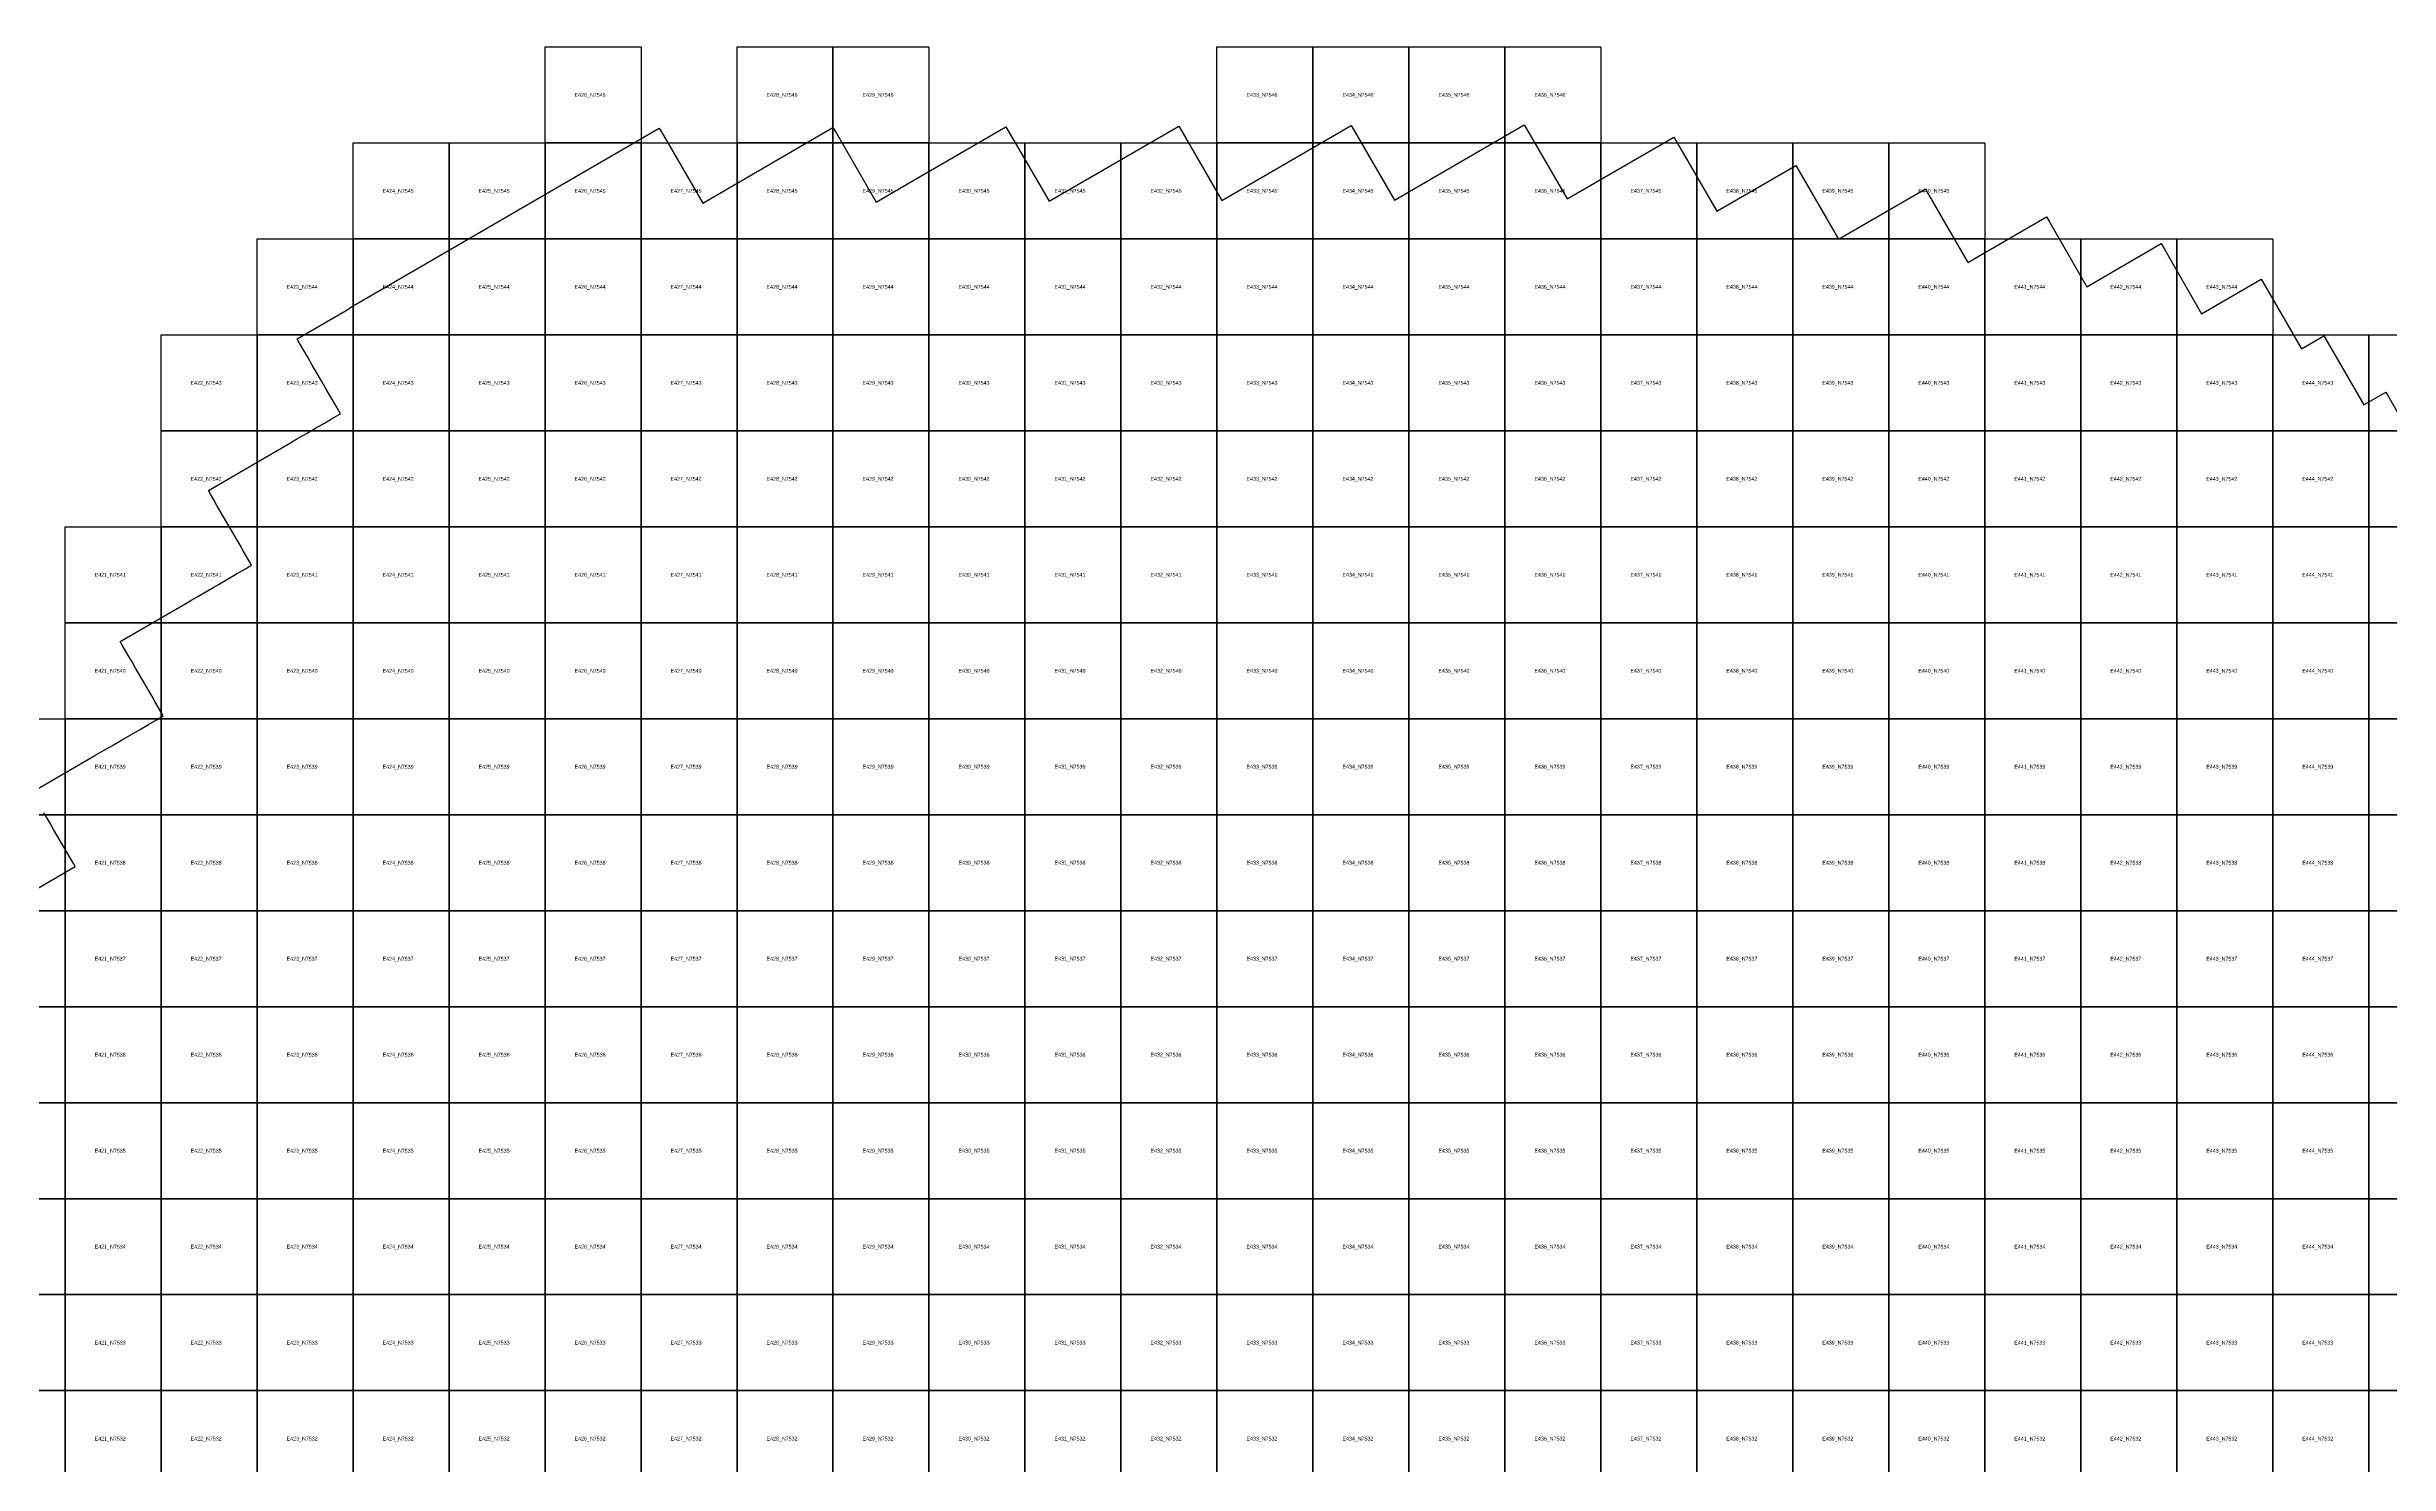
# Model space of a CAD drawing. Extents: x 325010 to 598009, y 7224244 to 7547000.
# Drawn here: x 420809 to 445213, y 7532234 to 7547000 of the extents above; entities that cross this region are included whole.
import ezdxf

# ---------------------------------------------------------------- set-up
doc = ezdxf.new("R2010")
doc.units = 0
doc.layers.add('Limpopo_1', color=7, linetype='Continuous')
doc.layers.add('R', color=7, linetype='Continuous')

msp = doc.modelspace()

# ---------------------------------------------------------------- linework, layer by layer
at = {"layer": 'Limpopo_1'}
for points in [[(426000, 7546000), (426000, 7547000), (427000, 7547000), (427000, 7546000)], [(428000, 7546000), (428000, 7547000), (429000, 7547000), (429000, 7546000)], [(429000, 7546000), (429000, 7547000), (430000, 7547000), (430000, 7546000)], [(433000, 7546000), (433000, 7547000), (434000, 7547000), (434000, 7546000)], [(434000, 7546000), (434000, 7547000), (435000, 7547000), (435000, 7546000)], [(435000, 7546000), (435000, 7547000), (436000, 7547000), (436000, 7546000)], [(436000, 7546000), (436000, 7547000), (437000, 7547000), (437000, 7546000)], [(424000, 7545000), (424000, 7546000), (425000, 7546000), (425000, 7545000)], [(425000, 7545000), (425000, 7546000), (426000, 7546000), (426000, 7545000)], [(426000, 7545000), (426000, 7546000), (427000, 7546000), (427000, 7545000)], [(427000, 7545000), (427000, 7546000), (428000, 7546000), (428000, 7545000)], [(428000, 7545000), (428000, 7546000), (429000, 7546000), (429000, 7545000)], [(429000, 7545000), (429000, 7546000), (430000, 7546000), (430000, 7545000)], [(430000, 7545000), (430000, 7546000), (431000, 7546000), (431000, 7545000)], [(431000, 7545000), (431000, 7546000), (432000, 7546000), (432000, 7545000)], [(432000, 7545000), (432000, 7546000), (433000, 7546000), (433000, 7545000)], [(433000, 7545000), (433000, 7546000), (434000, 7546000), (434000, 7545000)], [(434000, 7545000), (434000, 7546000), (435000, 7546000), (435000, 7545000)], [(435000, 7545000), (435000, 7546000), (436000, 7546000), (436000, 7545000)], [(436000, 7545000), (436000, 7546000), (437000, 7546000), (437000, 7545000)], [(437000, 7545000), (437000, 7546000), (438000, 7546000), (438000, 7545000)], [(438000, 7545000), (438000, 7546000), (439000, 7546000), (439000, 7545000)], [(439000, 7545000), (439000, 7546000), (440000, 7546000), (440000, 7545000)], [(440000, 7545000), (440000, 7546000), (441000, 7546000), (441000, 7545000)], [(423000, 7544000), (423000, 7545000), (424000, 7545000), (424000, 7544000)], [(424000, 7544000), (424000, 7545000), (425000, 7545000), (425000, 7544000)], [(425000, 7544000), (425000, 7545000), (426000, 7545000), (426000, 7544000)], [(426000, 7544000), (426000, 7545000), (427000, 7545000), (427000, 7544000)], [(427000, 7544000), (427000, 7545000), (428000, 7545000), (428000, 7544000)], [(428000, 7544000), (428000, 7545000), (429000, 7545000), (429000, 7544000)], [(429000, 7544000), (429000, 7545000), (430000, 7545000), (430000, 7544000)], [(430000, 7544000), (430000, 7545000), (431000, 7545000), (431000, 7544000)], [(431000, 7544000), (431000, 7545000), (432000, 7545000), (432000, 7544000)], [(432000, 7544000), (432000, 7545000), (433000, 7545000), (433000, 7544000)], [(433000, 7544000), (433000, 7545000), (434000, 7545000), (434000, 7544000)], [(434000, 7544000), (434000, 7545000), (435000, 7545000), (435000, 7544000)], [(435000, 7544000), (435000, 7545000), (436000, 7545000), (436000, 7544000)], [(436000, 7544000), (436000, 7545000), (437000, 7545000), (437000, 7544000)], [(437000, 7544000), (437000, 7545000), (438000, 7545000), (438000, 7544000)], [(438000, 7544000), (438000, 7545000), (439000, 7545000), (439000, 7544000)], [(439000, 7544000), (439000, 7545000), (440000, 7545000), (440000, 7544000)], [(440000, 7544000), (440000, 7545000), (441000, 7545000), (441000, 7544000)], [(441000, 7544000), (441000, 7545000), (442000, 7545000), (442000, 7544000)], [(442000, 7544000), (442000, 7545000), (443000, 7545000), (443000, 7544000)], [(443000, 7544000), (443000, 7545000), (444000, 7545000), (444000, 7544000)], [(422000, 7543000), (422000, 7544000), (423000, 7544000), (423000, 7543000)], [(423000, 7543000), (423000, 7544000), (424000, 7544000), (424000, 7543000)], [(424000, 7543000), (424000, 7544000), (425000, 7544000), (425000, 7543000)], [(425000, 7543000), (425000, 7544000), (426000, 7544000), (426000, 7543000)], [(426000, 7543000), (426000, 7544000), (427000, 7544000), (427000, 7543000)], [(427000, 7543000), (427000, 7544000), (428000, 7544000), (428000, 7543000)], [(428000, 7543000), (428000, 7544000), (429000, 7544000), (429000, 7543000)], [(429000, 7543000), (429000, 7544000), (430000, 7544000), (430000, 7543000)], [(430000, 7543000), (430000, 7544000), (431000, 7544000), (431000, 7543000)], [(431000, 7543000), (431000, 7544000), (432000, 7544000), (432000, 7543000)], [(432000, 7543000), (432000, 7544000), (433000, 7544000), (433000, 7543000)], [(433000, 7543000), (433000, 7544000), (434000, 7544000), (434000, 7543000)], [(434000, 7543000), (434000, 7544000), (435000, 7544000), (435000, 7543000)], [(435000, 7543000), (435000, 7544000), (436000, 7544000), (436000, 7543000)], [(436000, 7543000), (436000, 7544000), (437000, 7544000), (437000, 7543000)], [(437000, 7543000), (437000, 7544000), (438000, 7544000), (438000, 7543000)], [(438000, 7543000), (438000, 7544000), (439000, 7544000), (439000, 7543000)], [(439000, 7543000), (439000, 7544000), (440000, 7544000), (440000, 7543000)], [(440000, 7543000), (440000, 7544000), (441000, 7544000), (441000, 7543000)], [(441000, 7543000), (441000, 7544000), (442000, 7544000), (442000, 7543000)], [(442000, 7543000), (442000, 7544000), (443000, 7544000), (443000, 7543000)], [(443000, 7543000), (443000, 7544000), (444000, 7544000), (444000, 7543000)], [(444000, 7543000), (444000, 7544000), (445000, 7544000), (445000, 7543000)], [(445000, 7543000), (445000, 7544000), (446000, 7544000), (446000, 7543000)], [(422000, 7542000), (422000, 7543000), (423000, 7543000), (423000, 7542000)], [(423000, 7542000), (423000, 7543000), (424000, 7543000), (424000, 7542000)], [(424000, 7542000), (424000, 7543000), (425000, 7543000), (425000, 7542000)], [(425000, 7542000), (425000, 7543000), (426000, 7543000), (426000, 7542000)], [(426000, 7542000), (426000, 7543000), (427000, 7543000), (427000, 7542000)], [(427000, 7542000), (427000, 7543000), (428000, 7543000), (428000, 7542000)], [(428000, 7542000), (428000, 7543000), (429000, 7543000), (429000, 7542000)], [(429000, 7542000), (429000, 7543000), (430000, 7543000), (430000, 7542000)], [(430000, 7542000), (430000, 7543000), (431000, 7543000), (431000, 7542000)], [(431000, 7542000), (431000, 7543000), (432000, 7543000), (432000, 7542000)], [(432000, 7542000), (432000, 7543000), (433000, 7543000), (433000, 7542000)], [(433000, 7542000), (433000, 7543000), (434000, 7543000), (434000, 7542000)], [(434000, 7542000), (434000, 7543000), (435000, 7543000), (435000, 7542000)], [(435000, 7542000), (435000, 7543000), (436000, 7543000), (436000, 7542000)], [(436000, 7542000), (436000, 7543000), (437000, 7543000), (437000, 7542000)], [(437000, 7542000), (437000, 7543000), (438000, 7543000), (438000, 7542000)], [(438000, 7542000), (438000, 7543000), (439000, 7543000), (439000, 7542000)], [(439000, 7542000), (439000, 7543000), (440000, 7543000), (440000, 7542000)], [(440000, 7542000), (440000, 7543000), (441000, 7543000), (441000, 7542000)], [(441000, 7542000), (441000, 7543000), (442000, 7543000), (442000, 7542000)], [(442000, 7542000), (442000, 7543000), (443000, 7543000), (443000, 7542000)], [(443000, 7542000), (443000, 7543000), (444000, 7543000), (444000, 7542000)], [(444000, 7542000), (444000, 7543000), (445000, 7543000), (445000, 7542000)], [(445000, 7542000), (445000, 7543000), (446000, 7543000), (446000, 7542000)], [(421000, 7541000), (421000, 7542000), (422000, 7542000), (422000, 7541000)], [(422000, 7541000), (422000, 7542000), (423000, 7542000), (423000, 7541000)], [(423000, 7541000), (423000, 7542000), (424000, 7542000), (424000, 7541000)], [(424000, 7541000), (424000, 7542000), (425000, 7542000), (425000, 7541000)], [(425000, 7541000), (425000, 7542000), (426000, 7542000), (426000, 7541000)], [(426000, 7541000), (426000, 7542000), (427000, 7542000), (427000, 7541000)], [(427000, 7541000), (427000, 7542000), (428000, 7542000), (428000, 7541000)], [(428000, 7541000), (428000, 7542000), (429000, 7542000), (429000, 7541000)], [(429000, 7541000), (429000, 7542000), (430000, 7542000), (430000, 7541000)], [(430000, 7541000), (430000, 7542000), (431000, 7542000), (431000, 7541000)], [(431000, 7541000), (431000, 7542000), (432000, 7542000), (432000, 7541000)], [(432000, 7541000), (432000, 7542000), (433000, 7542000), (433000, 7541000)], [(433000, 7541000), (433000, 7542000), (434000, 7542000), (434000, 7541000)], [(434000, 7541000), (434000, 7542000), (435000, 7542000), (435000, 7541000)], [(435000, 7541000), (435000, 7542000), (436000, 7542000), (436000, 7541000)], [(436000, 7541000), (436000, 7542000), (437000, 7542000), (437000, 7541000)], [(437000, 7541000), (437000, 7542000), (438000, 7542000), (438000, 7541000)], [(438000, 7541000), (438000, 7542000), (439000, 7542000), (439000, 7541000)], [(439000, 7541000), (439000, 7542000), (440000, 7542000), (440000, 7541000)], [(440000, 7541000), (440000, 7542000), (441000, 7542000), (441000, 7541000)], [(441000, 7541000), (441000, 7542000), (442000, 7542000), (442000, 7541000)], [(442000, 7541000), (442000, 7542000), (443000, 7542000), (443000, 7541000)], [(443000, 7541000), (443000, 7542000), (444000, 7542000), (444000, 7541000)], [(444000, 7541000), (444000, 7542000), (445000, 7542000), (445000, 7541000)], [(445000, 7541000), (445000, 7542000), (446000, 7542000), (446000, 7541000)], [(421000, 7540000), (421000, 7541000), (422000, 7541000), (422000, 7540000)], [(422000, 7540000), (422000, 7541000), (423000, 7541000), (423000, 7540000)], [(423000, 7540000), (423000, 7541000), (424000, 7541000), (424000, 7540000)], [(424000, 7540000), (424000, 7541000), (425000, 7541000), (425000, 7540000)], [(425000, 7540000), (425000, 7541000), (426000, 7541000), (426000, 7540000)], [(426000, 7540000), (426000, 7541000), (427000, 7541000), (427000, 7540000)], [(427000, 7540000), (427000, 7541000), (428000, 7541000), (428000, 7540000)], [(428000, 7540000), (428000, 7541000), (429000, 7541000), (429000, 7540000)], [(429000, 7540000), (429000, 7541000), (430000, 7541000), (430000, 7540000)], [(430000, 7540000), (430000, 7541000), (431000, 7541000), (431000, 7540000)], [(431000, 7540000), (431000, 7541000), (432000, 7541000), (432000, 7540000)], [(432000, 7540000), (432000, 7541000), (433000, 7541000), (433000, 7540000)], [(433000, 7540000), (433000, 7541000), (434000, 7541000), (434000, 7540000)], [(434000, 7540000), (434000, 7541000), (435000, 7541000), (435000, 7540000)], [(435000, 7540000), (435000, 7541000), (436000, 7541000), (436000, 7540000)], [(436000, 7540000), (436000, 7541000), (437000, 7541000), (437000, 7540000)], [(437000, 7540000), (437000, 7541000), (438000, 7541000), (438000, 7540000)], [(438000, 7540000), (438000, 7541000), (439000, 7541000), (439000, 7540000)], [(439000, 7540000), (439000, 7541000), (440000, 7541000), (440000, 7540000)], [(440000, 7540000), (440000, 7541000), (441000, 7541000), (441000, 7540000)], [(441000, 7540000), (441000, 7541000), (442000, 7541000), (442000, 7540000)], [(442000, 7540000), (442000, 7541000), (443000, 7541000), (443000, 7540000)], [(443000, 7540000), (443000, 7541000), (444000, 7541000), (444000, 7540000)], [(444000, 7540000), (444000, 7541000), (445000, 7541000), (445000, 7540000)], [(445000, 7540000), (445000, 7541000), (446000, 7541000), (446000, 7540000)], [(420000, 7539000), (420000, 7540000), (421000, 7540000), (421000, 7539000)], [(421000, 7539000), (421000, 7540000), (422000, 7540000), (422000, 7539000)], [(422000, 7539000), (422000, 7540000), (423000, 7540000), (423000, 7539000)], [(423000, 7539000), (423000, 7540000), (424000, 7540000), (424000, 7539000)], [(424000, 7539000), (424000, 7540000), (425000, 7540000), (425000, 7539000)], [(425000, 7539000), (425000, 7540000), (426000, 7540000), (426000, 7539000)], [(426000, 7539000), (426000, 7540000), (427000, 7540000), (427000, 7539000)], [(427000, 7539000), (427000, 7540000), (428000, 7540000), (428000, 7539000)], [(428000, 7539000), (428000, 7540000), (429000, 7540000), (429000, 7539000)], [(429000, 7539000), (429000, 7540000), (430000, 7540000), (430000, 7539000)], [(430000, 7539000), (430000, 7540000), (431000, 7540000), (431000, 7539000)], [(431000, 7539000), (431000, 7540000), (432000, 7540000), (432000, 7539000)], [(432000, 7539000), (432000, 7540000), (433000, 7540000), (433000, 7539000)], [(433000, 7539000), (433000, 7540000), (434000, 7540000), (434000, 7539000)], [(434000, 7539000), (434000, 7540000), (435000, 7540000), (435000, 7539000)], [(435000, 7539000), (435000, 7540000), (436000, 7540000), (436000, 7539000)], [(436000, 7539000), (436000, 7540000), (437000, 7540000), (437000, 7539000)], [(437000, 7539000), (437000, 7540000), (438000, 7540000), (438000, 7539000)], [(438000, 7539000), (438000, 7540000), (439000, 7540000), (439000, 7539000)], [(439000, 7539000), (439000, 7540000), (440000, 7540000), (440000, 7539000)], [(440000, 7539000), (440000, 7540000), (441000, 7540000), (441000, 7539000)], [(441000, 7539000), (441000, 7540000), (442000, 7540000), (442000, 7539000)], [(442000, 7539000), (442000, 7540000), (443000, 7540000), (443000, 7539000)], [(443000, 7539000), (443000, 7540000), (444000, 7540000), (444000, 7539000)], [(444000, 7539000), (444000, 7540000), (445000, 7540000), (445000, 7539000)], [(445000, 7539000), (445000, 7540000), (446000, 7540000), (446000, 7539000)], [(420000, 7538000), (420000, 7539000), (421000, 7539000), (421000, 7538000)], [(421000, 7538000), (421000, 7539000), (422000, 7539000), (422000, 7538000)], [(422000, 7538000), (422000, 7539000), (423000, 7539000), (423000, 7538000)], [(423000, 7538000), (423000, 7539000), (424000, 7539000), (424000, 7538000)], [(424000, 7538000), (424000, 7539000), (425000, 7539000), (425000, 7538000)], [(425000, 7538000), (425000, 7539000), (426000, 7539000), (426000, 7538000)], [(426000, 7538000), (426000, 7539000), (427000, 7539000), (427000, 7538000)], [(427000, 7538000), (427000, 7539000), (428000, 7539000), (428000, 7538000)], [(428000, 7538000), (428000, 7539000), (429000, 7539000), (429000, 7538000)], [(429000, 7538000), (429000, 7539000), (430000, 7539000), (430000, 7538000)], [(430000, 7538000), (430000, 7539000), (431000, 7539000), (431000, 7538000)], [(431000, 7538000), (431000, 7539000), (432000, 7539000), (432000, 7538000)], [(432000, 7538000), (432000, 7539000), (433000, 7539000), (433000, 7538000)], [(433000, 7538000), (433000, 7539000), (434000, 7539000), (434000, 7538000)], [(434000, 7538000), (434000, 7539000), (435000, 7539000), (435000, 7538000)], [(435000, 7538000), (435000, 7539000), (436000, 7539000), (436000, 7538000)], [(436000, 7538000), (436000, 7539000), (437000, 7539000), (437000, 7538000)], [(437000, 7538000), (437000, 7539000), (438000, 7539000), (438000, 7538000)], [(438000, 7538000), (438000, 7539000), (439000, 7539000), (439000, 7538000)], [(439000, 7538000), (439000, 7539000), (440000, 7539000), (440000, 7538000)], [(440000, 7538000), (440000, 7539000), (441000, 7539000), (441000, 7538000)], [(441000, 7538000), (441000, 7539000), (442000, 7539000), (442000, 7538000)], [(442000, 7538000), (442000, 7539000), (443000, 7539000), (443000, 7538000)], [(443000, 7538000), (443000, 7539000), (444000, 7539000), (444000, 7538000)], [(444000, 7538000), (444000, 7539000), (445000, 7539000), (445000, 7538000)], [(445000, 7538000), (445000, 7539000), (446000, 7539000), (446000, 7538000)], [(420000, 7537000), (420000, 7538000), (421000, 7538000), (421000, 7537000)], [(421000, 7537000), (421000, 7538000), (422000, 7538000), (422000, 7537000)], [(422000, 7537000), (422000, 7538000), (423000, 7538000), (423000, 7537000)], [(423000, 7537000), (423000, 7538000), (424000, 7538000), (424000, 7537000)], [(424000, 7537000), (424000, 7538000), (425000, 7538000), (425000, 7537000)], [(425000, 7537000), (425000, 7538000), (426000, 7538000), (426000, 7537000)], [(426000, 7537000), (426000, 7538000), (427000, 7538000), (427000, 7537000)], [(427000, 7537000), (427000, 7538000), (428000, 7538000), (428000, 7537000)], [(428000, 7537000), (428000, 7538000), (429000, 7538000), (429000, 7537000)], [(429000, 7537000), (429000, 7538000), (430000, 7538000), (430000, 7537000)], [(430000, 7537000), (430000, 7538000), (431000, 7538000), (431000, 7537000)], [(431000, 7537000), (431000, 7538000), (432000, 7538000), (432000, 7537000)], [(432000, 7537000), (432000, 7538000), (433000, 7538000), (433000, 7537000)], [(433000, 7537000), (433000, 7538000), (434000, 7538000), (434000, 7537000)], [(434000, 7537000), (434000, 7538000), (435000, 7538000), (435000, 7537000)], [(435000, 7537000), (435000, 7538000), (436000, 7538000), (436000, 7537000)], [(436000, 7537000), (436000, 7538000), (437000, 7538000), (437000, 7537000)], [(437000, 7537000), (437000, 7538000), (438000, 7538000), (438000, 7537000)], [(438000, 7537000), (438000, 7538000), (439000, 7538000), (439000, 7537000)], [(439000, 7537000), (439000, 7538000), (440000, 7538000), (440000, 7537000)], [(440000, 7537000), (440000, 7538000), (441000, 7538000), (441000, 7537000)], [(441000, 7537000), (441000, 7538000), (442000, 7538000), (442000, 7537000)], [(442000, 7537000), (442000, 7538000), (443000, 7538000), (443000, 7537000)], [(443000, 7537000), (443000, 7538000), (444000, 7538000), (444000, 7537000)], [(444000, 7537000), (444000, 7538000), (445000, 7538000), (445000, 7537000)], [(445000, 7537000), (445000, 7538000), (446000, 7538000), (446000, 7537000)], [(420000, 7536000), (420000, 7537000), (421000, 7537000), (421000, 7536000)], [(421000, 7536000), (421000, 7537000), (422000, 7537000), (422000, 7536000)], [(422000, 7536000), (422000, 7537000), (423000, 7537000), (423000, 7536000)], [(423000, 7536000), (423000, 7537000), (424000, 7537000), (424000, 7536000)], [(424000, 7536000), (424000, 7537000), (425000, 7537000), (425000, 7536000)], [(425000, 7536000), (425000, 7537000), (426000, 7537000), (426000, 7536000)], [(426000, 7536000), (426000, 7537000), (427000, 7537000), (427000, 7536000)], [(427000, 7536000), (427000, 7537000), (428000, 7537000), (428000, 7536000)], [(428000, 7536000), (428000, 7537000), (429000, 7537000), (429000, 7536000)], [(429000, 7536000), (429000, 7537000), (430000, 7537000), (430000, 7536000)], [(430000, 7536000), (430000, 7537000), (431000, 7537000), (431000, 7536000)], [(431000, 7536000), (431000, 7537000), (432000, 7537000), (432000, 7536000)], [(432000, 7536000), (432000, 7537000), (433000, 7537000), (433000, 7536000)], [(433000, 7536000), (433000, 7537000), (434000, 7537000), (434000, 7536000)], [(434000, 7536000), (434000, 7537000), (435000, 7537000), (435000, 7536000)], [(435000, 7536000), (435000, 7537000), (436000, 7537000), (436000, 7536000)], [(436000, 7536000), (436000, 7537000), (437000, 7537000), (437000, 7536000)], [(437000, 7536000), (437000, 7537000), (438000, 7537000), (438000, 7536000)], [(438000, 7536000), (438000, 7537000), (439000, 7537000), (439000, 7536000)], [(439000, 7536000), (439000, 7537000), (440000, 7537000), (440000, 7536000)], [(440000, 7536000), (440000, 7537000), (441000, 7537000), (441000, 7536000)], [(441000, 7536000), (441000, 7537000), (442000, 7537000), (442000, 7536000)], [(442000, 7536000), (442000, 7537000), (443000, 7537000), (443000, 7536000)], [(443000, 7536000), (443000, 7537000), (444000, 7537000), (444000, 7536000)], [(444000, 7536000), (444000, 7537000), (445000, 7537000), (445000, 7536000)], [(445000, 7536000), (445000, 7537000), (446000, 7537000), (446000, 7536000)], [(420000, 7535000), (420000, 7536000), (421000, 7536000), (421000, 7535000)], [(421000, 7535000), (421000, 7536000), (422000, 7536000), (422000, 7535000)], [(422000, 7535000), (422000, 7536000), (423000, 7536000), (423000, 7535000)], [(423000, 7535000), (423000, 7536000), (424000, 7536000), (424000, 7535000)], [(424000, 7535000), (424000, 7536000), (425000, 7536000), (425000, 7535000)], [(425000, 7535000), (425000, 7536000), (426000, 7536000), (426000, 7535000)], [(426000, 7535000), (426000, 7536000), (427000, 7536000), (427000, 7535000)], [(427000, 7535000), (427000, 7536000), (428000, 7536000), (428000, 7535000)], [(428000, 7535000), (428000, 7536000), (429000, 7536000), (429000, 7535000)], [(429000, 7535000), (429000, 7536000), (430000, 7536000), (430000, 7535000)], [(430000, 7535000), (430000, 7536000), (431000, 7536000), (431000, 7535000)], [(431000, 7535000), (431000, 7536000), (432000, 7536000), (432000, 7535000)], [(432000, 7535000), (432000, 7536000), (433000, 7536000), (433000, 7535000)], [(433000, 7535000), (433000, 7536000), (434000, 7536000), (434000, 7535000)], [(434000, 7535000), (434000, 7536000), (435000, 7536000), (435000, 7535000)], [(435000, 7535000), (435000, 7536000), (436000, 7536000), (436000, 7535000)], [(436000, 7535000), (436000, 7536000), (437000, 7536000), (437000, 7535000)], [(437000, 7535000), (437000, 7536000), (438000, 7536000), (438000, 7535000)], [(438000, 7535000), (438000, 7536000), (439000, 7536000), (439000, 7535000)], [(439000, 7535000), (439000, 7536000), (440000, 7536000), (440000, 7535000)], [(440000, 7535000), (440000, 7536000), (441000, 7536000), (441000, 7535000)], [(441000, 7535000), (441000, 7536000), (442000, 7536000), (442000, 7535000)], [(442000, 7535000), (442000, 7536000), (443000, 7536000), (443000, 7535000)], [(443000, 7535000), (443000, 7536000), (444000, 7536000), (444000, 7535000)], [(444000, 7535000), (444000, 7536000), (445000, 7536000), (445000, 7535000)], [(445000, 7535000), (445000, 7536000), (446000, 7536000), (446000, 7535000)], [(420000, 7534000), (420000, 7535000), (421000, 7535000), (421000, 7534000)], [(421000, 7534000), (421000, 7535000), (422000, 7535000), (422000, 7534000)], [(422000, 7534000), (422000, 7535000), (423000, 7535000), (423000, 7534000)], [(423000, 7534000), (423000, 7535000), (424000, 7535000), (424000, 7534000)], [(424000, 7534000), (424000, 7535000), (425000, 7535000), (425000, 7534000)], [(425000, 7534000), (425000, 7535000), (426000, 7535000), (426000, 7534000)], [(426000, 7534000), (426000, 7535000), (427000, 7535000), (427000, 7534000)], [(427000, 7534000), (427000, 7535000), (428000, 7535000), (428000, 7534000)], [(428000, 7534000), (428000, 7535000), (429000, 7535000), (429000, 7534000)], [(429000, 7534000), (429000, 7535000), (430000, 7535000), (430000, 7534000)], [(430000, 7534000), (430000, 7535000), (431000, 7535000), (431000, 7534000)], [(431000, 7534000), (431000, 7535000), (432000, 7535000), (432000, 7534000)], [(432000, 7534000), (432000, 7535000), (433000, 7535000), (433000, 7534000)], [(433000, 7534000), (433000, 7535000), (434000, 7535000), (434000, 7534000)], [(434000, 7534000), (434000, 7535000), (435000, 7535000), (435000, 7534000)], [(435000, 7534000), (435000, 7535000), (436000, 7535000), (436000, 7534000)], [(436000, 7534000), (436000, 7535000), (437000, 7535000), (437000, 7534000)], [(437000, 7534000), (437000, 7535000), (438000, 7535000), (438000, 7534000)], [(438000, 7534000), (438000, 7535000), (439000, 7535000), (439000, 7534000)], [(439000, 7534000), (439000, 7535000), (440000, 7535000), (440000, 7534000)], [(440000, 7534000), (440000, 7535000), (441000, 7535000), (441000, 7534000)], [(441000, 7534000), (441000, 7535000), (442000, 7535000), (442000, 7534000)], [(442000, 7534000), (442000, 7535000), (443000, 7535000), (443000, 7534000)], [(443000, 7534000), (443000, 7535000), (444000, 7535000), (444000, 7534000)], [(444000, 7534000), (444000, 7535000), (445000, 7535000), (445000, 7534000)], [(445000, 7534000), (445000, 7535000), (446000, 7535000), (446000, 7534000)], [(420000, 7533000), (420000, 7534000), (421000, 7534000), (421000, 7533000)], [(421000, 7533000), (421000, 7534000), (422000, 7534000), (422000, 7533000)], [(422000, 7533000), (422000, 7534000), (423000, 7534000), (423000, 7533000)], [(423000, 7533000), (423000, 7534000), (424000, 7534000), (424000, 7533000)], [(424000, 7533000), (424000, 7534000), (425000, 7534000), (425000, 7533000)], [(425000, 7533000), (425000, 7534000), (426000, 7534000), (426000, 7533000)], [(426000, 7533000), (426000, 7534000), (427000, 7534000), (427000, 7533000)], [(427000, 7533000), (427000, 7534000), (428000, 7534000), (428000, 7533000)], [(428000, 7533000), (428000, 7534000), (429000, 7534000), (429000, 7533000)], [(429000, 7533000), (429000, 7534000), (430000, 7534000), (430000, 7533000)], [(430000, 7533000), (430000, 7534000), (431000, 7534000), (431000, 7533000)], [(431000, 7533000), (431000, 7534000), (432000, 7534000), (432000, 7533000)], [(432000, 7533000), (432000, 7534000), (433000, 7534000), (433000, 7533000)], [(433000, 7533000), (433000, 7534000), (434000, 7534000), (434000, 7533000)], [(434000, 7533000), (434000, 7534000), (435000, 7534000), (435000, 7533000)], [(435000, 7533000), (435000, 7534000), (436000, 7534000), (436000, 7533000)], [(436000, 7533000), (436000, 7534000), (437000, 7534000), (437000, 7533000)], [(437000, 7533000), (437000, 7534000), (438000, 7534000), (438000, 7533000)], [(438000, 7533000), (438000, 7534000), (439000, 7534000), (439000, 7533000)], [(439000, 7533000), (439000, 7534000), (440000, 7534000), (440000, 7533000)], [(440000, 7533000), (440000, 7534000), (441000, 7534000), (441000, 7533000)], [(441000, 7533000), (441000, 7534000), (442000, 7534000), (442000, 7533000)], [(442000, 7533000), (442000, 7534000), (443000, 7534000), (443000, 7533000)], [(443000, 7533000), (443000, 7534000), (444000, 7534000), (444000, 7533000)], [(444000, 7533000), (444000, 7534000), (445000, 7534000), (445000, 7533000)], [(445000, 7533000), (445000, 7534000), (446000, 7534000), (446000, 7533000)], [(420000, 7532000), (420000, 7533000), (421000, 7533000), (421000, 7532000)], [(421000, 7532000), (421000, 7533000), (422000, 7533000), (422000, 7532000)], [(422000, 7532000), (422000, 7533000), (423000, 7533000), (423000, 7532000)], [(423000, 7532000), (423000, 7533000), (424000, 7533000), (424000, 7532000)], [(424000, 7532000), (424000, 7533000), (425000, 7533000), (425000, 7532000)], [(425000, 7532000), (425000, 7533000), (426000, 7533000), (426000, 7532000)], [(426000, 7532000), (426000, 7533000), (427000, 7533000), (427000, 7532000)], [(427000, 7532000), (427000, 7533000), (428000, 7533000), (428000, 7532000)], [(428000, 7532000), (428000, 7533000), (429000, 7533000), (429000, 7532000)], [(429000, 7532000), (429000, 7533000), (430000, 7533000), (430000, 7532000)], [(430000, 7532000), (430000, 7533000), (431000, 7533000), (431000, 7532000)], [(431000, 7532000), (431000, 7533000), (432000, 7533000), (432000, 7532000)], [(432000, 7532000), (432000, 7533000), (433000, 7533000), (433000, 7532000)], [(433000, 7532000), (433000, 7533000), (434000, 7533000), (434000, 7532000)], [(434000, 7532000), (434000, 7533000), (435000, 7533000), (435000, 7532000)], [(435000, 7532000), (435000, 7533000), (436000, 7533000), (436000, 7532000)], [(436000, 7532000), (436000, 7533000), (437000, 7533000), (437000, 7532000)], [(437000, 7532000), (437000, 7533000), (438000, 7533000), (438000, 7532000)], [(438000, 7532000), (438000, 7533000), (439000, 7533000), (439000, 7532000)], [(439000, 7532000), (439000, 7533000), (440000, 7533000), (440000, 7532000)], [(440000, 7532000), (440000, 7533000), (441000, 7533000), (441000, 7532000)], [(441000, 7532000), (441000, 7533000), (442000, 7533000), (442000, 7532000)], [(442000, 7532000), (442000, 7533000), (443000, 7533000), (443000, 7532000)], [(443000, 7532000), (443000, 7533000), (444000, 7533000), (444000, 7532000)], [(444000, 7532000), (444000, 7533000), (445000, 7533000), (445000, 7532000)], [(445000, 7532000), (445000, 7533000), (446000, 7533000), (446000, 7532000)]]:
    msp.add_lwpolyline(points, close=True, dxfattribs=at)
at = {"layer": 'R'}
for points in [[(420654, 7539235), (421311, 7539616), (421401, 7539669), (421494, 7539723), (421587, 7539777), (421678, 7539829), (421684, 7539832), (421774, 7539886), (421867, 7539940), (421960, 7539993), (422023, 7540029), (422004, 7540062), (421970, 7540121), (421936, 7540180), (421902, 7540238), (421867, 7540297), (421833, 7540356), (421799, 7540415), (421765, 7540474), (421731, 7540533), (421697, 7540592), (421663, 7540650), (421628, 7540709), (421594, 7540768), (421573, 7540805), (422257, 7541202), (422319, 7541238), (422376, 7541271), (422549, 7541371), (422599, 7541400), (422692, 7541455), (422785, 7541509), (422878, 7541563), (422943, 7541601), (422926, 7541631), (422891, 7541691), (422856, 7541750), (422822, 7541809), (422788, 7541869), (422753, 7541928), (422719, 7541987), (422685, 7542046), (422651, 7542105), (422616, 7542164), (422582, 7542223), (422548, 7542282), (422514, 7542341), (422492, 7542377), (423235, 7542809), (423236, 7542810), (423247, 7542816), (423340, 7542870), (423422, 7542918), (423515, 7542972), (423608, 7543026), (423701, 7543080), (423794, 7543134), (423869, 7543178), (423824, 7543256), (423774, 7543341), (423724, 7543427), (423675, 7543513), (423625, 7543598), (423575, 7543684), (423527, 7543768), (423477, 7543853), (423428, 7543938), (423416, 7543958), (423920, 7544250), (424002, 7544301), (427190, 7546152), (427240, 7546066), (427643, 7545372), (429000, 7546159), (429035, 7546100), (429451, 7545383), (429776, 7545572), (430802, 7546167), (430836, 7546108), (431252, 7545391), (432602, 7546175), (432637, 7546115), (433052, 7545399), (434400, 7546181), (434434, 7546121), (434850, 7545403), (436202, 7546188), (436236, 7546128), (436649, 7545415), (437761, 7546060), (437796, 7546001), (438208, 7545288), (439032, 7545765), (439066, 7545706), (439476, 7544997), (440381, 7545522), (440415, 7545462), (440825, 7544753), (441643, 7545228), (441678, 7545169), (442063, 7544501), (442837, 7544951), (442871, 7544891), (443259, 7544220), (443881, 7544581), (443915, 7544521), (444300, 7543854), (444532, 7543989), (444566, 7543930), (444948, 7543269), (445178, 7543402), (445212, 7543343), (445594, 7542680)], [(420111, 7537884), (421104, 7538460), (421086, 7538491), (421051, 7538550), (421017, 7538609), (420983, 7538668), (420949, 7538727), (420914, 7538786), (420880, 7538845), (420846, 7538904), (420812, 7538963), (420778, 7539021)]]:
    msp.add_lwpolyline(points, dxfattribs=at)

# ---------------------------------------------------------------- texts
at = {"layer": 'Limpopo_1'}
for s, p in [('E426_N7546', (426308, 7546480)), ('E428_N7546', (428308, 7546480)), ('E429_N7546', (429308, 7546480)), ('E433_N7546', (433308, 7546480)), ('E434_N7546', (434308, 7546480)), ('E435_N7546', (435308, 7546480)), ('E436_N7546', (436308, 7546480)), ('E424_N7545', (424308, 7545480)), ('E425_N7545', (425308, 7545480)), ('E426_N7545', (426308, 7545480)), ('E427_N7545', (427308, 7545480)), ('E428_N7545', (428308, 7545480)), ('E429_N7545', (429308, 7545480)), ('E430_N7545', (430308, 7545480)), ('E431_N7545', (431308, 7545480)), ('E432_N7545', (432308, 7545480)), ('E433_N7545', (433308, 7545480)), ('E434_N7545', (434308, 7545480)), ('E435_N7545', (435308, 7545480)), ('E436_N7545', (436308, 7545480)), ('E437_N7545', (437308, 7545480)), ('E438_N7545', (438308, 7545480)), ('E439_N7545', (439308, 7545480)), ('E440_N7545', (440308, 7545480)), ('E423_N7544', (423308, 7544480)), ('E424_N7544', (424308, 7544480)), ('E425_N7544', (425308, 7544480)), ('E426_N7544', (426308, 7544480)), ('E427_N7544', (427308, 7544480)), ('E428_N7544', (428308, 7544480)), ('E429_N7544', (429308, 7544480)), ('E430_N7544', (430308, 7544480)), ('E431_N7544', (431308, 7544480)), ('E432_N7544', (432308, 7544480)), ('E433_N7544', (433308, 7544480)), ('E434_N7544', (434308, 7544480)), ('E435_N7544', (435308, 7544480)), ('E436_N7544', (436308, 7544480)), ('E437_N7544', (437308, 7544480)), ('E438_N7544', (438308, 7544480)), ('E439_N7544', (439308, 7544480)), ('E440_N7544', (440308, 7544480)), ('E441_N7544', (441308, 7544480)), ('E442_N7544', (442308, 7544480)), ('E443_N7544', (443308, 7544480)), ('E422_N7543', (422308, 7543480)), ('E423_N7543', (423308, 7543480)), ('E424_N7543', (424308, 7543480)), ('E425_N7543', (425308, 7543480)), ('E426_N7543', (426308, 7543480)), ('E427_N7543', (427308, 7543480)), ('E428_N7543', (428308, 7543480)), ('E429_N7543', (429308, 7543480)), ('E430_N7543', (430308, 7543480)), ('E431_N7543', (431308, 7543480)), ('E432_N7543', (432308, 7543480)), ('E433_N7543', (433308, 7543480)), ('E434_N7543', (434308, 7543480)), ('E435_N7543', (435308, 7543480)), ('E436_N7543', (436308, 7543480)), ('E437_N7543', (437308, 7543480)), ('E438_N7543', (438308, 7543480)), ('E439_N7543', (439308, 7543480)), ('E440_N7543', (440308, 7543480)), ('E441_N7543', (441308, 7543480)), ('E442_N7543', (442308, 7543480)), ('E443_N7543', (443308, 7543480)), ('E444_N7543', (444308, 7543480)), ('E422_N7542', (422308, 7542480)), ('E423_N7542', (423308, 7542480)), ('E424_N7542', (424308, 7542480)), ('E425_N7542', (425308, 7542480)), ('E426_N7542', (426308, 7542480)), ('E427_N7542', (427308, 7542480)), ('E428_N7542', (428308, 7542480)), ('E429_N7542', (429308, 7542480)), ('E430_N7542', (430308, 7542480)), ('E431_N7542', (431308, 7542480)), ('E432_N7542', (432308, 7542480)), ('E433_N7542', (433308, 7542480)), ('E434_N7542', (434308, 7542480)), ('E435_N7542', (435308, 7542480)), ('E436_N7542', (436308, 7542480)), ('E437_N7542', (437308, 7542480)), ('E438_N7542', (438308, 7542480)), ('E439_N7542', (439308, 7542480)), ('E440_N7542', (440308, 7542480)), ('E441_N7542', (441308, 7542480)), ('E442_N7542', (442308, 7542480)), ('E443_N7542', (443308, 7542480)), ('E444_N7542', (444308, 7542480)), ('E421_N7541', (421308, 7541480)), ('E422_N7541', (422308, 7541480)), ('E423_N7541', (423308, 7541480)), ('E424_N7541', (424308, 7541480)), ('E425_N7541', (425308, 7541480)), ('E426_N7541', (426308, 7541480)), ('E427_N7541', (427308, 7541480)), ('E428_N7541', (428308, 7541480)), ('E429_N7541', (429308, 7541480)), ('E430_N7541', (430308, 7541480)), ('E431_N7541', (431308, 7541480)), ('E432_N7541', (432308, 7541480)), ('E433_N7541', (433308, 7541480)), ('E434_N7541', (434308, 7541480)), ('E435_N7541', (435308, 7541480)), ('E436_N7541', (436308, 7541480)), ('E437_N7541', (437308, 7541480)), ('E438_N7541', (438308, 7541480)), ('E439_N7541', (439308, 7541480)), ('E440_N7541', (440308, 7541480)), ('E441_N7541', (441308, 7541480)), ('E442_N7541', (442308, 7541480)), ('E443_N7541', (443308, 7541480)), ('E444_N7541', (444308, 7541480)), ('E421_N7540', (421308, 7540480)), ('E422_N7540', (422308, 7540480)), ('E423_N7540', (423308, 7540480)), ('E424_N7540', (424308, 7540480)), ('E425_N7540', (425308, 7540480)), ('E426_N7540', (426308, 7540480)), ('E427_N7540', (427308, 7540480)), ('E428_N7540', (428308, 7540480)), ('E429_N7540', (429308, 7540480)), ('E430_N7540', (430308, 7540480)), ('E431_N7540', (431308, 7540480)), ('E432_N7540', (432308, 7540480)), ('E433_N7540', (433308, 7540480)), ('E434_N7540', (434308, 7540480)), ('E435_N7540', (435308, 7540480)), ('E436_N7540', (436308, 7540480)), ('E437_N7540', (437308, 7540480)), ('E438_N7540', (438308, 7540480)), ('E439_N7540', (439308, 7540480)), ('E440_N7540', (440308, 7540480)), ('E441_N7540', (441308, 7540480)), ('E442_N7540', (442308, 7540480)), ('E443_N7540', (443308, 7540480)), ('E444_N7540', (444308, 7540480)), ('E421_N7539', (421308, 7539480)), ('E422_N7539', (422308, 7539480)), ('E423_N7539', (423308, 7539480)), ('E424_N7539', (424308, 7539480)), ('E425_N7539', (425308, 7539480)), ('E426_N7539', (426308, 7539480)), ('E427_N7539', (427308, 7539480)), ('E428_N7539', (428308, 7539480)), ('E429_N7539', (429308, 7539480)), ('E430_N7539', (430308, 7539480)), ('E431_N7539', (431308, 7539480)), ('E432_N7539', (432308, 7539480)), ('E433_N7539', (433308, 7539480)), ('E434_N7539', (434308, 7539480)), ('E435_N7539', (435308, 7539480)), ('E436_N7539', (436308, 7539480)), ('E437_N7539', (437308, 7539480)), ('E438_N7539', (438308, 7539480)), ('E439_N7539', (439308, 7539480)), ('E440_N7539', (440308, 7539480)), ('E441_N7539', (441308, 7539480)), ('E442_N7539', (442308, 7539480)), ('E443_N7539', (443308, 7539480)), ('E444_N7539', (444308, 7539480)), ('E421_N7538', (421308, 7538480)), ('E422_N7538', (422308, 7538480)), ('E423_N7538', (423308, 7538480)), ('E424_N7538', (424308, 7538480)), ('E425_N7538', (425308, 7538480)), ('E426_N7538', (426308, 7538480)), ('E427_N7538', (427308, 7538480)), ('E428_N7538', (428308, 7538480)), ('E429_N7538', (429308, 7538480)), ('E430_N7538', (430308, 7538480)), ('E431_N7538', (431308, 7538480)), ('E432_N7538', (432308, 7538480)), ('E433_N7538', (433308, 7538480)), ('E434_N7538', (434308, 7538480)), ('E435_N7538', (435308, 7538480)), ('E436_N7538', (436308, 7538480)), ('E437_N7538', (437308, 7538480)), ('E438_N7538', (438308, 7538480)), ('E439_N7538', (439308, 7538480)), ('E440_N7538', (440308, 7538480)), ('E441_N7538', (441308, 7538480)), ('E442_N7538', (442308, 7538480)), ('E443_N7538', (443308, 7538480)), ('E444_N7538', (444308, 7538480)), ('E421_N7537', (421308, 7537480)), ('E422_N7537', (422308, 7537480)), ('E423_N7537', (423308, 7537480)), ('E424_N7537', (424308, 7537480)), ('E425_N7537', (425308, 7537480)), ('E426_N7537', (426308, 7537480)), ('E427_N7537', (427308, 7537480)), ('E428_N7537', (428308, 7537480)), ('E429_N7537', (429308, 7537480)), ('E430_N7537', (430308, 7537480)), ('E431_N7537', (431308, 7537480)), ('E432_N7537', (432308, 7537480)), ('E433_N7537', (433308, 7537480)), ('E434_N7537', (434308, 7537480)), ('E435_N7537', (435308, 7537480)), ('E436_N7537', (436308, 7537480)), ('E437_N7537', (437308, 7537480)), ('E438_N7537', (438308, 7537480)), ('E439_N7537', (439308, 7537480)), ('E440_N7537', (440308, 7537480)), ('E441_N7537', (441308, 7537480)), ('E442_N7537', (442308, 7537480)), ('E443_N7537', (443308, 7537480)), ('E444_N7537', (444308, 7537480)), ('E421_N7536', (421308, 7536480)), ('E422_N7536', (422308, 7536480)), ('E423_N7536', (423308, 7536480)), ('E424_N7536', (424308, 7536480)), ('E425_N7536', (425308, 7536480)), ('E426_N7536', (426308, 7536480)), ('E427_N7536', (427308, 7536480)), ('E428_N7536', (428308, 7536480)), ('E429_N7536', (429308, 7536480)), ('E430_N7536', (430308, 7536480)), ('E431_N7536', (431308, 7536480)), ('E432_N7536', (432308, 7536480)), ('E433_N7536', (433308, 7536480)), ('E434_N7536', (434308, 7536480)), ('E435_N7536', (435308, 7536480)), ('E436_N7536', (436308, 7536480)), ('E437_N7536', (437308, 7536480)), ('E438_N7536', (438308, 7536480)), ('E439_N7536', (439308, 7536480)), ('E440_N7536', (440308, 7536480)), ('E441_N7536', (441308, 7536480)), ('E442_N7536', (442308, 7536480)), ('E443_N7536', (443308, 7536480)), ('E444_N7536', (444308, 7536480)), ('E421_N7535', (421308, 7535480)), ('E422_N7535', (422308, 7535480)), ('E423_N7535', (423308, 7535480)), ('E424_N7535', (424308, 7535480)), ('E425_N7535', (425308, 7535480)), ('E426_N7535', (426308, 7535480)), ('E427_N7535', (427308, 7535480)), ('E428_N7535', (428308, 7535480)), ('E429_N7535', (429308, 7535480)), ('E430_N7535', (430308, 7535480)), ('E431_N7535', (431308, 7535480)), ('E432_N7535', (432308, 7535480)), ('E433_N7535', (433308, 7535480)), ('E434_N7535', (434308, 7535480)), ('E435_N7535', (435308, 7535480)), ('E436_N7535', (436308, 7535480)), ('E437_N7535', (437308, 7535480)), ('E438_N7535', (438308, 7535480)), ('E439_N7535', (439308, 7535480)), ('E440_N7535', (440308, 7535480)), ('E441_N7535', (441308, 7535480)), ('E442_N7535', (442308, 7535480)), ('E443_N7535', (443308, 7535480)), ('E444_N7535', (444308, 7535480)), ('E421_N7534', (421308, 7534480)), ('E422_N7534', (422308, 7534480)), ('E423_N7534', (423308, 7534480)), ('E424_N7534', (424308, 7534480)), ('E425_N7534', (425308, 7534480)), ('E426_N7534', (426308, 7534480)), ('E427_N7534', (427308, 7534480)), ('E428_N7534', (428308, 7534480)), ('E429_N7534', (429308, 7534480)), ('E430_N7534', (430308, 7534480)), ('E431_N7534', (431308, 7534480)), ('E432_N7534', (432308, 7534480)), ('E433_N7534', (433308, 7534480)), ('E434_N7534', (434308, 7534480)), ('E435_N7534', (435308, 7534480)), ('E436_N7534', (436308, 7534480)), ('E437_N7534', (437308, 7534480)), ('E438_N7534', (438308, 7534480)), ('E439_N7534', (439308, 7534480)), ('E440_N7534', (440308, 7534480)), ('E441_N7534', (441308, 7534480)), ('E442_N7534', (442308, 7534480)), ('E443_N7534', (443308, 7534480)), ('E444_N7534', (444308, 7534480)), ('E421_N7533', (421308, 7533480)), ('E422_N7533', (422308, 7533480)), ('E423_N7533', (423308, 7533480)), ('E424_N7533', (424308, 7533480)), ('E425_N7533', (425308, 7533480)), ('E426_N7533', (426308, 7533480)), ('E427_N7533', (427308, 7533480)), ('E428_N7533', (428308, 7533480)), ('E429_N7533', (429308, 7533480)), ('E430_N7533', (430308, 7533480)), ('E431_N7533', (431308, 7533480)), ('E432_N7533', (432308, 7533480)), ('E433_N7533', (433308, 7533480)), ('E434_N7533', (434308, 7533480)), ('E435_N7533', (435308, 7533480)), ('E436_N7533', (436308, 7533480)), ('E437_N7533', (437308, 7533480)), ('E438_N7533', (438308, 7533480)), ('E439_N7533', (439308, 7533480)), ('E440_N7533', (440308, 7533480)), ('E441_N7533', (441308, 7533480)), ('E442_N7533', (442308, 7533480)), ('E443_N7533', (443308, 7533480)), ('E444_N7533', (444308, 7533480)), ('E421_N7532', (421308, 7532480)), ('E422_N7532', (422308, 7532480)), ('E423_N7532', (423308, 7532480)), ('E424_N7532', (424308, 7532480)), ('E425_N7532', (425308, 7532480)), ('E426_N7532', (426308, 7532480)), ('E427_N7532', (427308, 7532480)), ('E428_N7532', (428308, 7532480)), ('E429_N7532', (429308, 7532480)), ('E430_N7532', (430308, 7532480)), ('E431_N7532', (431308, 7532480)), ('E432_N7532', (432308, 7532480)), ('E433_N7532', (433308, 7532480)), ('E434_N7532', (434308, 7532480)), ('E435_N7532', (435308, 7532480)), ('E436_N7532', (436308, 7532480)), ('E437_N7532', (437308, 7532480)), ('E438_N7532', (438308, 7532480)), ('E439_N7532', (439308, 7532480)), ('E440_N7532', (440308, 7532480)), ('E441_N7532', (441308, 7532480)), ('E442_N7532', (442308, 7532480)), ('E443_N7532', (443308, 7532480)), ('E444_N7532', (444308, 7532480))]:
    msp.add_text(s, height=40, dxfattribs=at).set_placement(p)

doc.saveas('drawing.dxf')
